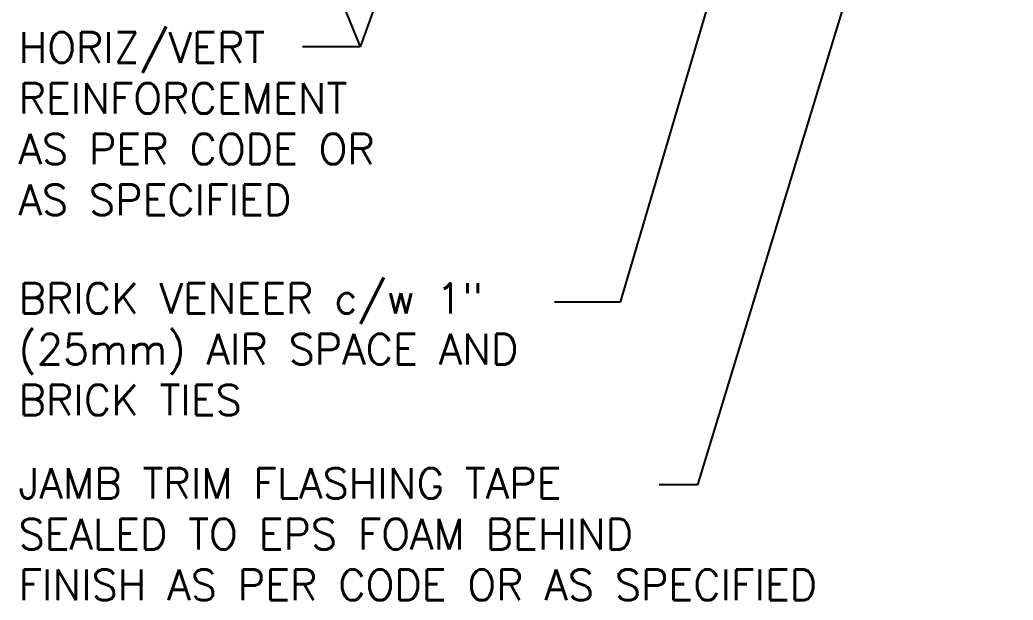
# Model space of a CAD drawing. Header units: inches. Extents: x 47.3 to 95.3, y 146.1 to 209.2.
# Drawn here: x 47.32 to 71.79, y 167.44 to 181.73 of the extents above; entities that cross this region are included whole.
import ezdxf

# ---------------------------------------------------------------- set-up
doc = ezdxf.new("R2010")
doc.units = ezdxf.units.IN
doc.header["$LTSCALE"] = 0.5
doc.header["$MEASUREMENT"] = 0
doc.layers.add('TEXT', color=4, linetype='Continuous')
doc.styles.add('DIM', font='romans.shx', dxfattribs={"width": 0.7})
doc.styles.add('ROMANS', font='romans.shx', dxfattribs={"height": 0.75})
doc.dimstyles.new('ext_12', dxfattribs={"dimscale": 12, "dimtxt": 0.075, "dimasz": 0.09375, "dimexe": 0.09375, "dimexo": 0.0625, "dimgap": 0.0625, "dimtad": 1, "dimdec": 1, "dimzin": 2, "dimdsep": 46, "dimlunit": 4, "dimtxsty": 'DIM', "dimcen": 0.09, "dimdle": 0.09375, "dimclrt": 4, "dimadec": 0, "dimazin": 0, "dimtfac": 1, "dimtdec": 1, "dimtmove": 2, "dimatfit": 3, "dimfxl": 0, "dimfrac": 2, "dimtolj": 1, "dimtzin": 0, "dimarcsym": 0})

msp = doc.modelspace()

# ---------------------------------------------------------------- texts
at = {"layer": 'TEXT', "char_height": 0.75, "attachment_point": 4, "style": 'ROMANS'}
for s, insert, width in [('HORIZ/VERT \\PREINFORCEMENT \\PAS PER CODE OR \\PAS SPECIFIED', (47.2867654, 179.1713794), 25.899379931), ('BRICK VENEER c/w 1" (25mm) AIR SPACE AND BRICK TIES', (47.2867654, 173.6198217), 15.998976575), ('JAMB TRIM FLASHING TAPE \\PSEALED TO EPS FOAM BEHIND \\PFINISH AS PER CODE OR AS SPECIFIED', (47.2867654, 169.0677482), 25.899379931)]:
    msp.add_mtext(s, dxfattribs=dict(at, insert=insert, width=width))

# ---------------------------------------------------------------- leaders
at = {"layer": 'TEXT'}
for points in [[(60.2615451, 193.5992884), (55.6992124, 181.0616315), (54.2819516, 181.0616315)], [(50.8255662, 193.016024), (55.6992124, 181.0616315)], [(69.2135705, 187.3544158), (64.0097298, 170.2789727), (63.0661352, 170.2789727)], [(71.2019121, 185.8148071), (81.3781984, 177.8341242), (83.3398976, 177.8341242)], [(64.6225411, 183.3151131), (62.104724, 174.780172), (60.4921849, 174.780172)]]:
    msp.add_leader(points, dimstyle='ext_12', override={"dimgap": 0.0625, "dimtad": 0}, dxfattribs=at)

doc.saveas('drawing.dxf')
